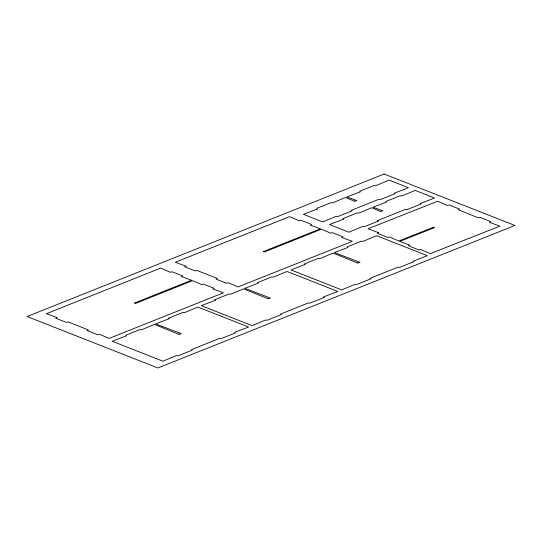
<?xml version="1.0" encoding="UTF-8"?>
<svg xmlns="http://www.w3.org/2000/svg" width="542" height="542" viewBox="0 0 542 542"><rect width="100%" height="100%" fill="white"/><g stroke="black" fill="none" stroke-linecap="round" stroke-linejoin="round"><path stroke-width="0.81" d="M57.052 317.626L46.388 313.71L160.642 268.107L170.357 272.267L172.16 271.793L182.647 275.919L181.367 276.562L191.536 280.261L135.27 302.721C133.041 302.368 135.906 304.218 136.299 303.134L192.512 280.648L201.739 284.618L203.541 284.137L214.036 288.263L212.755 288.913L223.412 292.802L109.159 338.404L99.443 334.245L97.648 334.726L87.154 330.593L88.441 329.963L68.035 321.887L66.26 322.375L55.765 318.249L57.046 317.673M178.948 334.339L181.333 333.676L155.717 323.886L169.409 318.601L168.528 318.154L182.857 312.436L184.368 312.707L197.898 307.057L248.636 327.016L234.449 332.429L235.16 333.018L220.838 338.73L219.361 338.452L191.448 349.651L192.322 350.118L178 355.837L176.482 355.566L162.952 361.216L112.214 341.257L126.374 335.85L125.69 335.254L140.012 329.536L141.489 329.814L154.389 324.421L178.962 334.312M185.974 266.169L184.687 266.786L195.181 270.919L196.983 270.438L217.356 278.493L216.075 279.137L226.563 283.263L228.365 282.788L238.08 286.948L352.334 241.346L341.67 237.443L342.957 236.807L332.463 232.681L330.661 233.162L321.433 229.191L265.167 251.651C265.404 252.748 261.806 251.129 264.191 251.264L320.457 228.805L310.397 225.187L311.569 224.463L301.074 220.33L299.299 220.818L289.557 216.651L175.31 262.253L185.974 266.183M268.087 298.764L270.472 298.1L244.855 288.31L258.548 283.026L257.667 282.572L271.989 276.86L273.5 277.125L287.036 271.474L337.774 291.433L323.425 296.989L324.299 297.436L309.977 303.154L308.466 302.89L280.58 314.089L281.461 314.536L267.131 320.254L265.655 319.976L252.091 325.64L201.353 305.674L215.702 300.126L214.822 299.679L229.151 293.96L230.662 294.225L243.527 288.839L268.094 298.75M354.407 201.218L356.799 200.554L346.9 196.949L360.403 191.807L359.712 191.211L374.041 185.5L375.518 185.777L389.081 180.113L408.438 187.728L394.081 193.277L394.962 193.731L380.64 199.442L379.095 199.192L351.236 210.377L352.117 210.831L337.795 216.543L336.284 216.278L322.754 221.929L303.398 214.314L317.558 208.914L316.874 208.311L331.196 202.6L332.673 202.877L345.572 197.478L354.421 201.184M357.673 263.005L360.057 262.342L334.441 252.552L347.937 247.416L347.253 246.82L361.575 241.102L363.052 241.38L376.622 235.716L427.36 255.682L413.004 261.23L413.885 261.678L399.562 267.396L398.052 267.131L370.166 278.331L371.046 278.778L356.717 284.496L355.206 284.232L341.677 289.882L290.932 269.916L305.288 264.367L304.408 263.92L318.737 258.202L320.247 258.466L333.113 253.08L357.673 263.005M380.525 211.488L382.909 210.824L373.018 207.22L386.514 202.085L385.829 201.488L400.152 195.77L401.629 196.048L415.199 190.384L434.548 197.999L420.199 203.555L421.073 204.002L406.751 209.72L405.24 209.449L377.347 220.669L378.235 221.102L363.912 226.82L362.395 226.549L348.865 232.2L329.509 224.584L343.865 219.036L342.984 218.589L357.307 212.87L358.818 213.135L371.69 207.755L380.525 211.475M378.668 232.694L368.099 228.738L437.706 201.224L447.326 205.425L449.135 204.951L459.528 209.117L458.241 209.761L478.423 217.891L480.226 217.41L490.625 221.576L489.419 222.295L499.893 226.15L430.294 253.663L420.673 249.462L418.864 249.937L408.472 245.77L409.759 245.126L399.678 241.393L433.661 227.958C436.114 228.08 432.401 226.468 432.699 227.572L398.716 241.007L389.549 236.989L387.774 237.477L377.374 233.311L378.648 232.755M384.129 174.023L27.1 316.528L157.871 367.977L514.9 225.472L384.129 174.023"/></g></svg>
